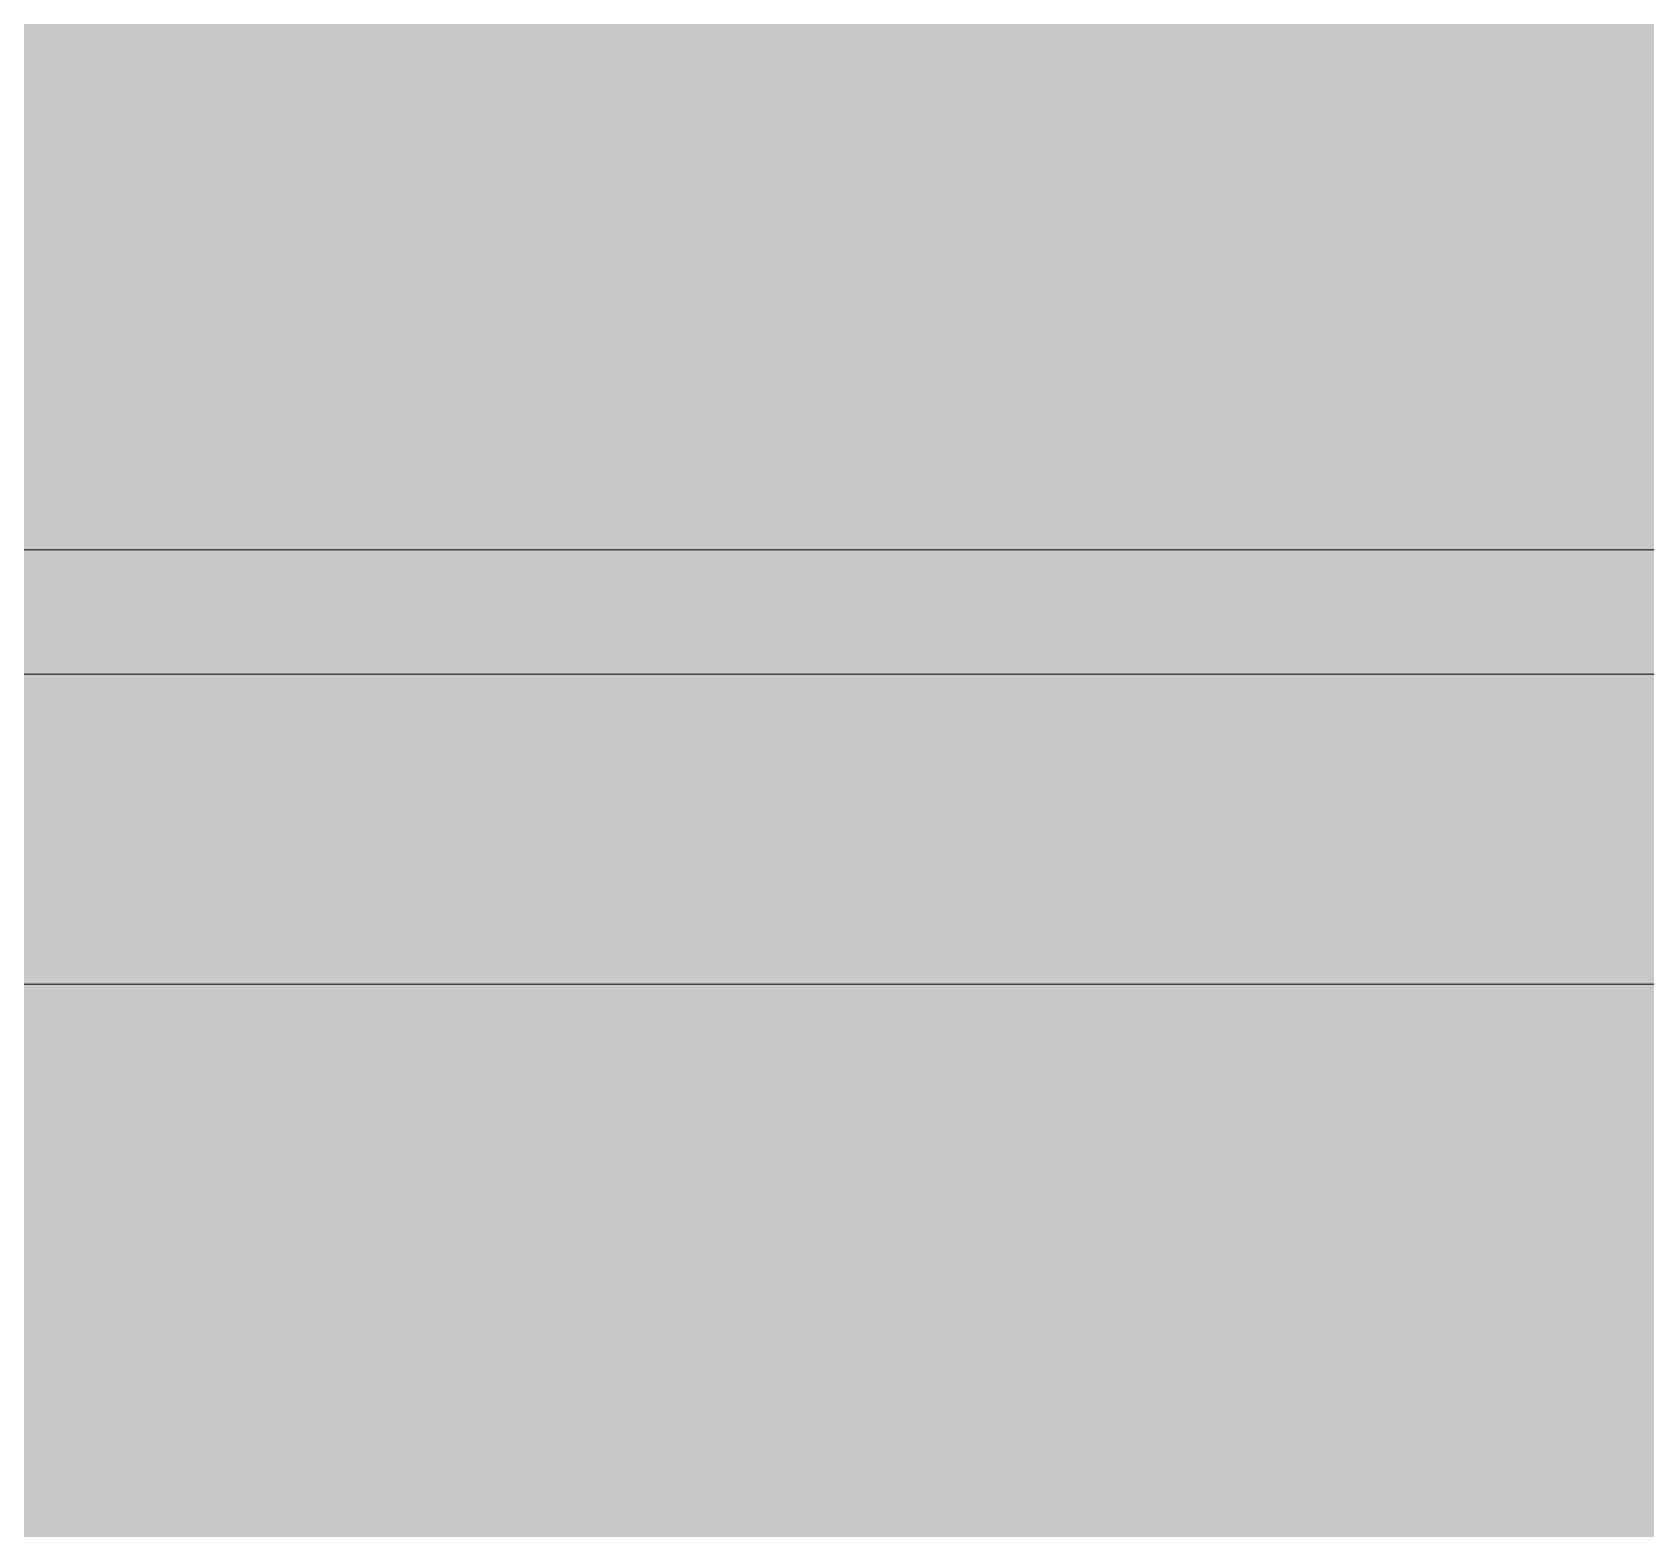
# Model space of a CAD drawing. Header units: millimetres. Extents: x 365175 to 2667127, y -330297 to -162108.
# Drawn here: x 1888493 to 1889794, y -320300 to -319094 of the extents above; entities that cross this region are included whole.
import ezdxf

# ---------------------------------------------------------------- set-up
doc = ezdxf.new("R2010")
doc.units = ezdxf.units.MM
doc.header["$MEASUREMENT"] = 0
doc.linetypes.add('Wipeout_Contour', pattern=[1000, 0, -1000])
doc.layers.add('Structure - Murs extérieurs', color=7, linetype='Continuous')
doc.layers.add('TopoAlt', color=7, linetype='Continuous')
pattern_1 = [(0, (1445436.05, -319510.98), (0, 86.60254), [0, -50]), (0, (1445461.05, -319467.68), (0, 86.60254), [0, -50])]

# ---------------------------------------------------------------- blocks, each defined once
blk = doc.blocks.new('Élément de coupe_125_6', base_point=(1445436.1, -319511))
at = {"layer": 'TopoAlt', "linetype": 'Continuous', "lineweight": 0, "true_color": 0x000000}
blk.add_hatch(color=18, dxfattribs=at).paths.add_polyline_path([(1882185.2, -318911), (1882185.2, -319511), (1914672.8, -319511), (1914672.8, -318911)])
blk = doc.blocks.new('Élément de coupe_174_6', base_point=(1445436.1, -319511))
at = {"layer": 'Structure - Murs extérieurs', "linetype": 'Continuous', "lineweight": 0, "true_color": 0x000000}
blk.add_hatch(color=18, dxfattribs=at).paths.add_polyline_path([(1916245.1, -319511), (1884176.7, -319511), (1884176.7, -319611), (1916245.1, -319611)])
at = {"layer": 'Structure - Murs extérieurs', "color": 7, "linetype": 'Continuous', "lineweight": 5}
blk.add_line((1916245.1, -319511), (1884176.7, -319511), dxfattribs=at)
blk = doc.blocks.new('Élément de coupe_498_6', base_point=(1445436.1, -319511))
at = {"color": 254, "linetype": 'Wipeout_Contour', "lineweight": 0, "ltscale": 7587371.777575616}
blk.add_wipeout([(1805984, -319861), (1933356.4, -319861), (1933356.4, -319611), (1805984, -319611)], dxfattribs=at)
at = {"linetype": 'Continuous', "lineweight": 5, "true_color": 0x00e7c4}
h = blk.add_hatch(dxfattribs=at)
h.set_pattern_fill('Plâtre_0006', color=120, style=0, pattern_type=2)
h.set_pattern_definition(pattern_1)
h.paths.add_polyline_path([(1805984, -319861), (1933356.4, -319861), (1933356.4, -319611), (1805984, -319611)])
at = {"color": 7, "linetype": 'Continuous', "lineweight": 5}
for p, q in [((1933356.4, -319611), (1805984, -319611)), ((1933356.4, -319861), (1805984, -319861))]:
    blk.add_line(p, q, dxfattribs=at)

msp = doc.modelspace()

# ---------------------------------------------------------------- block references
at = {"layer": 'TopoAlt', "lineweight": 0}
msp.add_blockref('Élément de coupe_125_6', (1445436.05, -319510.981), dxfattribs=at)

# ---------------------------------------------------------------- wipeouts: each hides what was drawn before it
at = {"color": 254, "linetype": 'Wipeout_Contour', "lineweight": 0, "ltscale": 7609605.31800538}
msp.add_wipeout([(1824949.475, -319860.981), (1925692.058, -319860.981), (1925692.058, -319610.981), (1824949.475, -319610.981)], dxfattribs=at)

# ---------------------------------------------------------------- next in the draw order: hatches: boundary and pattern name
at = {"linetype": 'Continuous', "lineweight": 5, "true_color": 0x00e7c4}
h = msp.add_hatch(dxfattribs=at)
h.set_pattern_fill('Plâtre_0006', color=120, style=0, pattern_type=2)
h.set_pattern_definition(pattern_1)
h.paths.add_polyline_path([(1824949.475, -319860.981), (1925692.058, -319860.981), (1925692.058, -319610.981), (1824949.475, -319610.981)])

# ---------------------------------------------------------------- next in the draw order: block references
at = {"layer": 'Structure - Murs extérieurs', "lineweight": 0}
msp.add_blockref('Élément de coupe_174_6', (1445436.05, -319510.981), dxfattribs=at)

# ---------------------------------------------------------------- next in the draw order: block references
at = {"lineweight": 0}
msp.add_blockref('Élément de coupe_498_6', (1445436.05, -319510.981), dxfattribs=at)

# ---------------------------------------------------------------- next in the draw order: hatches: boundary and pattern name
at = {"linetype": 'Continuous', "lineweight": 5}
for color, points in [(255, [(1804994.38, -319610.981), (1934827.773, -319610.981), (1934827.773, -322710.981), (1804994.38, -322710.981)]), (7, [(1804994.38, -319610.981), (1933356.391, -319610.981), (1933356.391, -319810.981), (1804994.38, -319810.981)])]:
    msp.add_hatch(color=color, dxfattribs=at).paths.add_polyline_path(points)

# ---------------------------------------------------------------- next in the draw order: linework, layer by layer
at = {"color": 7, "linetype": 'Continuous', "lineweight": 5}
for p, q in [((1925692.058, -319610.981), (1824949.475, -319610.981)), ((1925692.058, -319860.981), (1824949.475, -319860.981))]:
    msp.add_line(p, q, dxfattribs=at)

doc.saveas('drawing.dxf')
